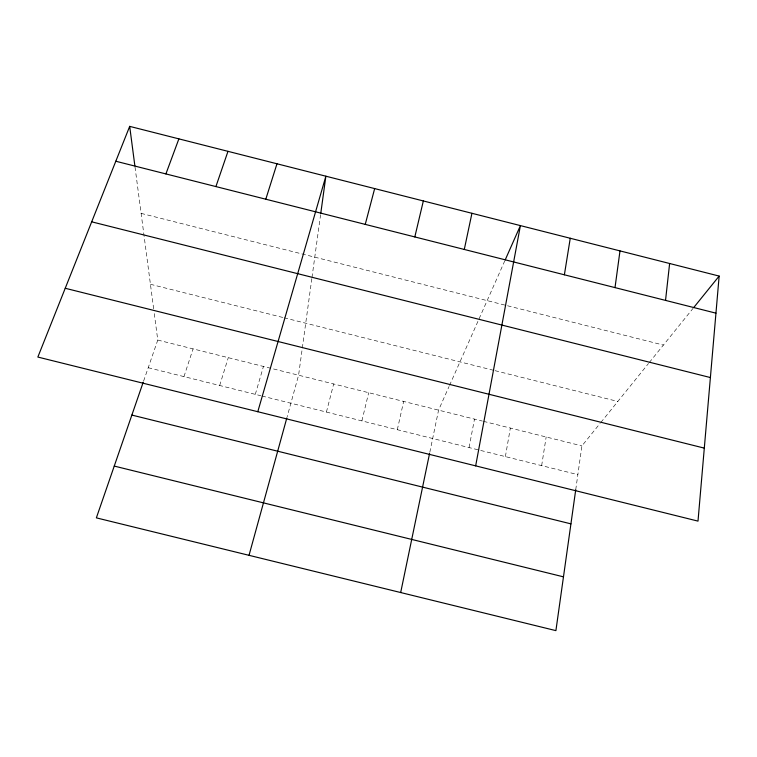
<?xml version="1.0" encoding="UTF-8"?>
<svg xmlns="http://www.w3.org/2000/svg" width="757" height="757" viewBox="0 0 757 757"><rect width="100%" height="100%" fill="white"/><g stroke="black" fill="none" stroke-linecap="round" stroke-linejoin="round"><path stroke-width="0.57" stroke-dasharray="3.79 2.84" d="M311.837 278.585L298.589 375.207L287.149 416.776M311.988 277.459L320.58 214.77M575.736 489.713L581.906 445.901L600.15 423.333M541.652 465.631L546.157 436.988M505.383 456.603L510.35 428.046M469.056 447.557L474.488 419.104M429.825 452.241L438.568 410.143L449.043 386.515M397.311 429.702L403.651 401.428M361.893 420.892L368.687 392.703M326.418 412.063L333.667 383.96M255.298 394.359L263.464 366.445M219.662 385.493L228.283 357.664M183.97 376.608L193.054 348.873M143.603 381.093L157.768 340.073L154.106 312.225M449.516 385.445L504.72 260.976M600.85 422.463L648.55 363.436M649.298 362.518L693.109 308.298M148.221 367.713L260.862 395.741M261.969 396.025L577.856 474.639M157.768 340.073L482.332 421.062M483.449 421.337L581.906 445.901M141.114 213.37L506.405 305.478M507.54 305.762L663.397 345.069M150.435 284.282L282.938 317.495M284.083 317.779L493.886 370.381M495.021 370.665L617.835 401.447M135.02 167.032L153.955 311.07"/><path stroke-width="1.14" d="M719.15 276.078L698.001 521.119L37.85 357.058L129.684 126.372L719.15 276.078L693.857 307.38M665.535 300.406L669.623 263.502M320.741 213.606L325.87 176.201L257.787 411.713M615.015 287.613L619.992 250.898M575.736 489.713L555.903 630.628L96.366 517.864L143.215 382.209M564.381 274.8L570.258 238.266M475.661 465.867L520.409 225.605L505.184 259.944M400.68 592.542L429.588 453.386M464.287 249.46L471.933 213.294M414.817 236.932L423.343 200.955M365.252 224.384L374.658 188.588M249.025 555.326L286.846 417.911M265.792 199.214L276.977 163.777M215.906 186.582L227.98 151.334M165.906 173.921L178.879 138.872M114.25 466.075L563.473 576.843M131.869 415.073L570.929 523.863M65.234 288.266L704.303 448.125M91.682 221.82L710.397 377.554M115.802 161.241L715.952 313.161M129.684 126.372L134.869 165.868"/></g></svg>
